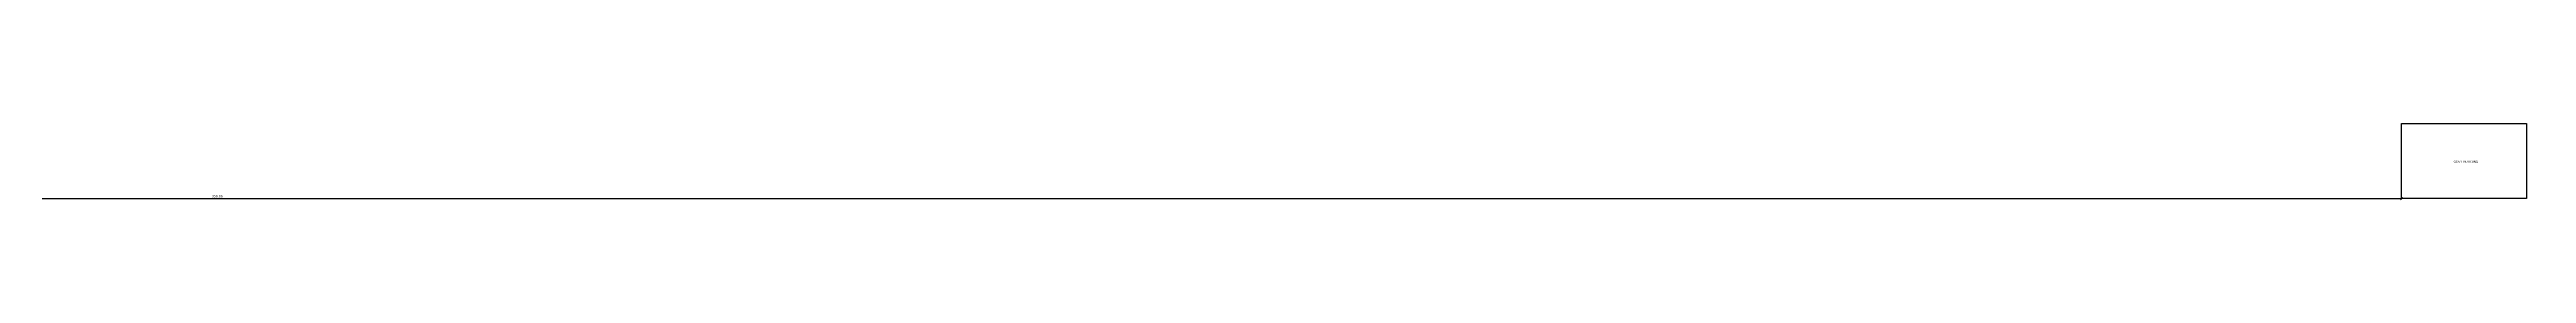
# Model space of a CAD drawing. Header units: metres. Extents: x 617 to 1370, y 693 to 852.
# Drawn here: x 1171.9 to 1370.3, y 771.4 to 777.5 of the extents above; entities that cross this region are included whole.
import ezdxf

# ---------------------------------------------------------------- set-up
doc = ezdxf.new("R2010")
doc.units = ezdxf.units.M
doc.header["$MEASUREMENT"] = 0
doc.header["$PDMODE"] = 2
doc.header["$PDSIZE"] = 50
doc.layers.get('0').update_dxf_attribs({"lineweight": 0})
doc.layers.get('Defpoints').update_dxf_attribs({"lineweight": 0})
doc.layers.add('0 @ 1', color=7, linetype='Continuous', lineweight=0)
doc.layers.add('DISTANCE_FROM_GOVT_BLDG', color=7, linetype='Continuous')
doc.styles.get("Standard").update_dxf_attribs({"font": 'verdana.ttf', "height": 0.18})
doc.dimstyles.get("Standard").update_dxf_attribs({"dimscale": 0, "dimtxt": 0.18, "dimasz": 0.18, "dimexe": 0.18, "dimexo": 0.0625, "dimgap": 0.09, "dimtad": 1, "dimtoh": 1, "dimzin": 0, "dimdsep": 46, "dimtxsty": 'Standard', "dimblk": 'OBLIQUE', "dimcen": 0.09, "dimse1": 1, "dimse2": 1, "dimadec": 0, "dimazin": 0, "dimtfac": 1, "dimtofl": 0, "dimtmove": 0, "dimatfit": 3, "dimldrblk": 'OBLIQUE', "dimfxl": 1, "dimtolj": 1, "dimtzin": 0, "dimarcsym": 0})

# ---------------------------------------------------------------- blocks, each defined once
blk = doc.blocks.new('_Oblique')
at = {"color": 0, "linetype": 'ByBlock', "lineweight": -2}
blk.add_line((-0.5, -0.5), (0.5, 0.5), dxfattribs=at)
blk = doc.blocks.new('*D335')
at = {"layer": 'Defpoints', "color": 0}
for p in [(1010.35, 771.45), (1360.35, 771.45), (1360.35, 771.45)]:
    blk.add_point(p, dxfattribs=at)
at = {"layer": 'DISTANCE_FROM_GOVT_BLDG', "color": 0, "lineweight": -2}
blk.add_line((1010.35, 771.45), (1360.35, 771.45), dxfattribs=at)
at = {"layer": 'DISTANCE_FROM_GOVT_BLDG', "color": 0, "lineweight": -2, "xscale": 0.18, "yscale": 0.18, "zscale": 0.18, "rotation": 180}
blk.add_blockref('_Oblique', (1010.35, 771.45), dxfattribs=at)
at = {"layer": 'DISTANCE_FROM_GOVT_BLDG', "color": 0, "lineweight": -2, "xscale": 0.18, "yscale": 0.18, "zscale": 0.18}
blk.add_blockref('_Oblique', (1360.35, 771.45), dxfattribs=at)
at = {"layer": 'DISTANCE_FROM_GOVT_BLDG', "color": 0, "insert": (1185.35, 771.63), "char_height": 0.18, "attachment_point": 5}
blk.add_mtext('\\A1;350.00', dxfattribs=at)

msp = doc.modelspace()

# ---------------------------------------------------------------- linework, layer by layer
at = {"layer": 'DISTANCE_FROM_GOVT_BLDG'}
msp.add_lwpolyline([(1370.345, 771.451), (1360.345, 771.451), (1360.345, 777.451), (1370.345, 777.451)], close=True, dxfattribs=at)

# ---------------------------------------------------------------- texts
at = {"layer": '0 @ 1', "insert": (1364.509, 774.481), "char_height": 0.18, "attachment_point": 1}
msp.add_mtext_dynamic_manual_height_columns('GOVT BUILDING', width=2.81927, gutter_width=0.9, heights=[0], dxfattribs=at)

# ---------------------------------------------------------------- dimensions: what is measured, and where the dimension line sits
at = {"layer": 'DISTANCE_FROM_GOVT_BLDG'}
dim = msp.add_linear_dim(base=(1360.345, 771.451), p1=(1010.345, 771.451), p2=(1360.345, 771.451), dimstyle='Standard', override={"dimscale": 1}, dxfattribs=at)
dim.commit()
dim.dimension.update_dxf_attribs({"geometry": '*D335', "text_midpoint": (1185.345, 771.635)})

doc.saveas('drawing.dxf')
